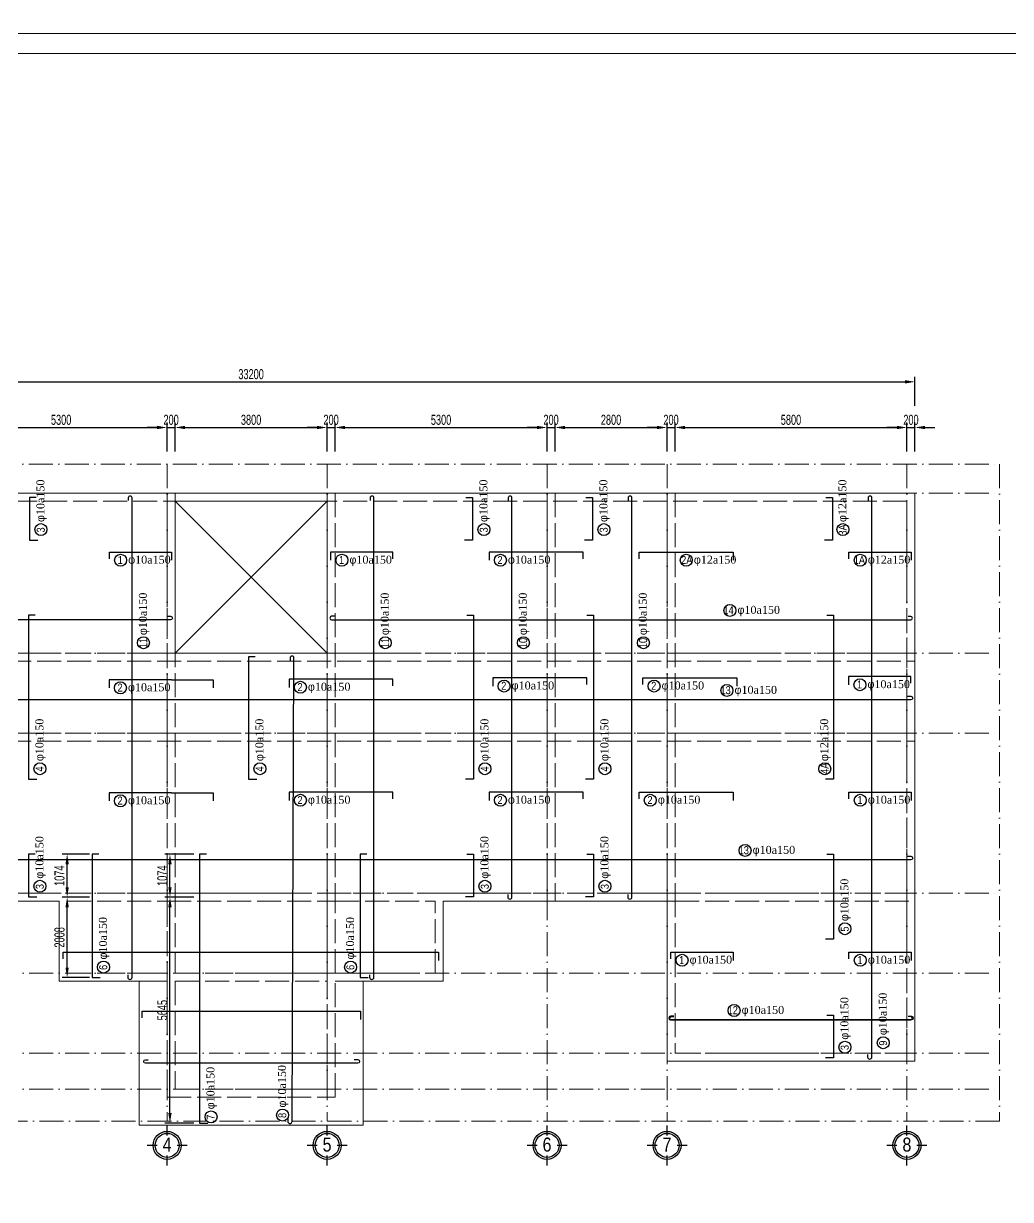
# Model space of a CAD drawing. Extents: x -1107188 to -523840, y 39692 to 514392.
# Drawn here: x -1081048 to -1056369, y 69947 to 99342 of the extents above; entities that cross this region are included whole.
import ezdxf
from ezdxf.enums import TextEntityAlignment as Align

# ---------------------------------------------------------------- set-up
doc = ezdxf.new("R2010")
doc.units = 0
for name, pattern in [('ACAD_ISO02W100', [15, 12, -3]), ('ACAD_ISO10W100', [18, 12, -3, 0, -3]), ('DASHED2', [0.375, 0.25, -0.125])]:
    doc.linetypes.add(name, pattern=pattern)
doc.layers.get('0').update_dxf_attribs({"color": 255, "linetype": 'CONTINUOUS'})
doc.layers.get('DEFPOINTS').update_dxf_attribs({"linetype": 'CONTINUOUS'})
for name, color, linetype, lineweight in [('00-DAM', 3, 'CONTINUOUS', 9), ('00-KH O SAN', 6, 'CONTINUOUS', 9), ('00-KICH THUOC', 6, 'CONTINUOUS', 9), ('TRUC', 24, 'CONTINUOUS', 0)]:
    doc.layers.add(name, color=color, linetype=linetype, lineweight=lineweight)
for name, color, linetype in [('KTHUOT', 6, 'CONTINUOUS'), ('TAGS', 60, 'CONTINUOUS'), ('TEXT', 7, 'CONTINUOUS'), ('THEP', 6, 'CONTINUOUS')]:
    doc.layers.add(name, color=color, linetype=linetype)
doc.styles.add('DIM-NEW', font='')
doc.styles.add('KICHTHUOC', font='', dxfattribs={"width": 0.8})
doc.styles.add('SO BV', font='', dxfattribs={"height": 200})
doc.styles.add('TEN BV', font='', dxfattribs={"height": 350})
doc.styles.add('VNI-HELVE-CONDENSEN', font='')
doc.styles.add('VNI-TIMES', font='')
doc.styles.get('DIM-NEW').set_extended_font_data('VNI-Helve-Condense')
doc.styles.get('KICHTHUOC').set_extended_font_data('VNI-Helve-Condense')
doc.styles.get('SO BV').set_extended_font_data('VNI-Helve-Condense')
doc.styles.get('TEN BV').set_extended_font_data('VNI-Helve-Condense', bold=True)
doc.styles.get('VNI-HELVE-CONDENSEN').set_extended_font_data('VNI-Helve-Condense')
doc.styles.get('VNI-TIMES').set_extended_font_data('VNI-Times')
doc.dimstyles.new('DIM 25', dxfattribs={"dimtxt": 2.5, "dimasz": 2.5, "dimexe": 1.25, "dimexo": 0.625, "dimtad": 1, "dimdec": 0, "dimtxsty": 'KICHTHUOC', "dimcen": 2.5, "dimclrd": 1, "dimclre": 1, "dimclrt": 2, "dimadec": 0, "dimazin": 0, "dimtfac": 1, "dimtdec": 0, "dimtix": 1, "dimtmove": 0, "dimatfit": 3, "dimfxl": 6, "dimfxlon": 1, "dimarcsym": 0})

# ---------------------------------------------------------------- blocks, each defined once
blk = doc.blocks.new('KHUNGTEN')
at = {"color": 3, "linetype": 'Continuous'}
for points in [[(-593653, 217892), (-593653, 277292), (-509653, 277292), (-509653, 217892), (-593653, 217892)], [(-593153, 218392), (-593153, 276792), (-510153, 276792), (-510153, 218392)]]:
    blk.add_lwpolyline(points, close=True, dxfattribs=at)
at = {"style": 'TEN BV'}
for tag, p in [('TEB_BV', (-518299, 222628)), ('LOAI_BV', (-511918, 220684)), ('TL', (-512164, 219751))]:
    blk.add_attdef(tag, p, '', height=350, dxfattribs=at)
at = {"style": 'SO BV'}
for tag, p in [('SOBV', (-510673, 221020)), ('TONGSOBV', (-510673, 220591))]:
    blk.add_attdef(tag, text='', height=200, dxfattribs=at).set_placement(p, align=Align.CENTER)
blk = doc.blocks.new('A$C206177D3')
at = {"layer": 'TAGS', "ltscale": 1000}
for p, q in [((-37, 240), (-37, 490)), ((-287, -10), (-537, -10)), ((-37, -510), (-37, -260)), ((463, -10), (213, -10))]:
    blk.add_line(p, q, dxfattribs=at)
blk.add_circle((-37, -10), 350, dxfattribs=at)
at = {"layer": 'TAGS', "color": 254, "ltscale": 1000}
blk.add_circle((-37, -10), 300, dxfattribs=at)
at = {"layer": 'TAGS', "ltscale": 1000, "style": 'VNI-HELVE-CONDENSEN'}
blk.add_attdef('A', text='', height=350, dxfattribs=at).set_placement((-38, -166), align=Align.CENTER)
blk = doc.blocks.new('*D1582')
at = {"layer": '00-KH O SAN', "color": 1, "lineweight": -2, "transparency": 16777216}
for p, q in [((-1082757, 88644), (-1082757, 89369)), ((-1077457, 88644), (-1077457, 89369)), ((-1082507, 89244), (-1077707, 89244))]:
    blk.add_line(p, q, dxfattribs=at)
at = {"layer": '00-KH O SAN', "color": 1, "transparency": 16777216}
for points in [[(-1082507, 89286), (-1082507, 89203), (-1082757, 89244)], [(-1077707, 89286), (-1077707, 89203), (-1077457, 89244)]]:
    blk.add_solid(points, dxfattribs=at)
at = {"layer": 'DEFPOINTS', "color": 0, "transparency": 16777216}
for p in [(-1077457, 89244), (-1082757, 87603), (-1077457, 87603)]:
    blk.add_point(p, dxfattribs=at)
at = {"layer": '00-KH O SAN', "color": 2, "transparency": 16777216, "insert": (-1080107, 89435), "char_height": 250, "attachment_point": 5, "style": 'KICHTHUOC'}
blk.add_mtext('5300', dxfattribs=at)
blk = doc.blocks.new('*D1583')
at = {"layer": '00-KH O SAN', "color": 1, "lineweight": -2, "transparency": 16777216}
for p, q in [((-1077457, 88644), (-1077457, 89369)), ((-1077257, 88644), (-1077257, 89369)), ((-1077707, 89244), (-1077957, 89244)), ((-1077457, 89244), (-1077257, 89244)), ((-1077007, 89244), (-1076757, 89244))]:
    blk.add_line(p, q, dxfattribs=at)
at = {"layer": '00-KH O SAN', "color": 1, "transparency": 16777216}
for points in [[(-1077707, 89286), (-1077707, 89203), (-1077457, 89244)], [(-1077007, 89286), (-1077007, 89203), (-1077257, 89244)]]:
    blk.add_solid(points, dxfattribs=at)
at = {"layer": 'DEFPOINTS', "color": 0, "transparency": 16777216}
for p in [(-1077257, 89244), (-1077457, 87603), (-1077257, 87603)]:
    blk.add_point(p, dxfattribs=at)
at = {"layer": '00-KH O SAN', "color": 2, "transparency": 16777216, "insert": (-1077357, 89435), "char_height": 250, "attachment_point": 5, "style": 'KICHTHUOC'}
blk.add_mtext('200', dxfattribs=at)
blk = doc.blocks.new('*D1572')
at = {"layer": '00-KH O SAN', "color": 1, "lineweight": -2, "transparency": 16777216}
for p, q in [((-1077257, 88644), (-1077257, 89369)), ((-1073457, 88644), (-1073457, 89369)), ((-1077007, 89244), (-1073707, 89244))]:
    blk.add_line(p, q, dxfattribs=at)
at = {"layer": '00-KH O SAN', "color": 1, "transparency": 16777216}
for points in [[(-1077007, 89286), (-1077007, 89203), (-1077257, 89244)], [(-1073707, 89286), (-1073707, 89203), (-1073457, 89244)]]:
    blk.add_solid(points, dxfattribs=at)
at = {"layer": 'DEFPOINTS', "color": 0, "transparency": 16777216}
for p in [(-1073457, 89244), (-1077257, 87603), (-1073457, 87603)]:
    blk.add_point(p, dxfattribs=at)
at = {"layer": '00-KH O SAN', "color": 2, "transparency": 16777216, "insert": (-1075357, 89435), "char_height": 250, "attachment_point": 5, "style": 'KICHTHUOC'}
blk.add_mtext('3800', dxfattribs=at)
blk = doc.blocks.new('*D1573')
at = {"layer": '00-KH O SAN', "color": 1, "lineweight": -2, "transparency": 16777216}
for p, q in [((-1073457, 88644), (-1073457, 89369)), ((-1073257, 88644), (-1073257, 89369)), ((-1073707, 89244), (-1073957, 89244)), ((-1073457, 89244), (-1073257, 89244)), ((-1073007, 89244), (-1072757, 89244))]:
    blk.add_line(p, q, dxfattribs=at)
at = {"layer": '00-KH O SAN', "color": 1, "transparency": 16777216}
for points in [[(-1073707, 89286), (-1073707, 89203), (-1073457, 89244)], [(-1073007, 89286), (-1073007, 89203), (-1073257, 89244)]]:
    blk.add_solid(points, dxfattribs=at)
at = {"layer": 'DEFPOINTS', "color": 0, "transparency": 16777216}
for p in [(-1073257, 89244), (-1073457, 87603), (-1073257, 87603)]:
    blk.add_point(p, dxfattribs=at)
at = {"layer": '00-KH O SAN', "color": 2, "transparency": 16777216, "insert": (-1073357, 89435), "char_height": 250, "attachment_point": 5, "style": 'KICHTHUOC'}
blk.add_mtext('200', dxfattribs=at)
blk = doc.blocks.new('*D1574')
at = {"layer": '00-KH O SAN', "color": 1, "lineweight": -2, "transparency": 16777216}
for p, q in [((-1073257, 88644), (-1073257, 89369)), ((-1067957, 88644), (-1067957, 89369)), ((-1073007, 89244), (-1068207, 89244))]:
    blk.add_line(p, q, dxfattribs=at)
at = {"layer": '00-KH O SAN', "color": 1, "transparency": 16777216}
for points in [[(-1073007, 89286), (-1073007, 89203), (-1073257, 89244)], [(-1068207, 89286), (-1068207, 89203), (-1067957, 89244)]]:
    blk.add_solid(points, dxfattribs=at)
at = {"layer": 'DEFPOINTS', "color": 0, "transparency": 16777216}
for p in [(-1067957, 89244), (-1073257, 87603), (-1067957, 87603)]:
    blk.add_point(p, dxfattribs=at)
at = {"layer": '00-KH O SAN', "color": 2, "transparency": 16777216, "insert": (-1070607, 89435), "char_height": 250, "attachment_point": 5, "style": 'KICHTHUOC'}
blk.add_mtext('5300', dxfattribs=at)
blk = doc.blocks.new('*D1575')
at = {"layer": '00-KH O SAN', "color": 1, "lineweight": -2, "transparency": 16777216}
for p, q in [((-1067957, 88644), (-1067957, 89369)), ((-1067757, 88644), (-1067757, 89369)), ((-1068207, 89244), (-1068457, 89244)), ((-1067957, 89244), (-1067757, 89244)), ((-1067507, 89244), (-1067257, 89244))]:
    blk.add_line(p, q, dxfattribs=at)
at = {"layer": '00-KH O SAN', "color": 1, "transparency": 16777216}
for points in [[(-1068207, 89286), (-1068207, 89203), (-1067957, 89244)], [(-1067507, 89286), (-1067507, 89203), (-1067757, 89244)]]:
    blk.add_solid(points, dxfattribs=at)
at = {"layer": 'DEFPOINTS', "color": 0, "transparency": 16777216}
for p in [(-1067757, 89244), (-1067957, 87603), (-1067757, 87603)]:
    blk.add_point(p, dxfattribs=at)
at = {"layer": '00-KH O SAN', "color": 2, "transparency": 16777216, "insert": (-1067857, 89435), "char_height": 250, "attachment_point": 5, "style": 'KICHTHUOC'}
blk.add_mtext('200', dxfattribs=at)
blk = doc.blocks.new('*D1576')
at = {"layer": '00-KH O SAN', "color": 1, "lineweight": -2, "transparency": 16777216}
for p, q in [((-1067757, 88644), (-1067757, 89369)), ((-1064957, 88644), (-1064957, 89369)), ((-1067507, 89244), (-1065207, 89244))]:
    blk.add_line(p, q, dxfattribs=at)
at = {"layer": '00-KH O SAN', "color": 1, "transparency": 16777216}
for points in [[(-1067507, 89286), (-1067507, 89203), (-1067757, 89244)], [(-1065207, 89286), (-1065207, 89203), (-1064957, 89244)]]:
    blk.add_solid(points, dxfattribs=at)
at = {"layer": 'DEFPOINTS', "color": 0, "transparency": 16777216}
for p in [(-1064957, 89244), (-1067757, 87603), (-1064957, 87603)]:
    blk.add_point(p, dxfattribs=at)
at = {"layer": '00-KH O SAN', "color": 2, "transparency": 16777216, "insert": (-1066357, 89435), "char_height": 250, "attachment_point": 5, "style": 'KICHTHUOC'}
blk.add_mtext('2800', dxfattribs=at)
blk = doc.blocks.new('*D1577')
at = {"layer": '00-KH O SAN', "color": 1, "lineweight": -2, "transparency": 16777216}
for p, q in [((-1064957, 88644), (-1064957, 89369)), ((-1064757, 88644), (-1064757, 89369)), ((-1065207, 89244), (-1065457, 89244)), ((-1064957, 89244), (-1064757, 89244)), ((-1064507, 89244), (-1064257, 89244))]:
    blk.add_line(p, q, dxfattribs=at)
at = {"layer": '00-KH O SAN', "color": 1, "transparency": 16777216}
for points in [[(-1065207, 89286), (-1065207, 89203), (-1064957, 89244)], [(-1064507, 89286), (-1064507, 89203), (-1064757, 89244)]]:
    blk.add_solid(points, dxfattribs=at)
at = {"layer": 'DEFPOINTS', "color": 0, "transparency": 16777216}
for p in [(-1064757, 89244), (-1064957, 87603), (-1064757, 87603)]:
    blk.add_point(p, dxfattribs=at)
at = {"layer": '00-KH O SAN', "color": 2, "transparency": 16777216, "insert": (-1064857, 89435), "char_height": 250, "attachment_point": 5, "style": 'KICHTHUOC'}
blk.add_mtext('200', dxfattribs=at)
blk = doc.blocks.new('*D1584')
at = {"layer": '00-KH O SAN', "color": 1, "lineweight": -2, "transparency": 16777216}
for p, q in [((-1064757, 88644), (-1064757, 89369)), ((-1058957, 88644), (-1058957, 89369)), ((-1064507, 89244), (-1059207, 89244))]:
    blk.add_line(p, q, dxfattribs=at)
at = {"layer": '00-KH O SAN', "color": 1, "transparency": 16777216}
for points in [[(-1064507, 89286), (-1064507, 89203), (-1064757, 89244)], [(-1059207, 89286), (-1059207, 89203), (-1058957, 89244)]]:
    blk.add_solid(points, dxfattribs=at)
at = {"layer": 'DEFPOINTS', "color": 0, "transparency": 16777216}
for p in [(-1058957, 89244), (-1064757, 87603), (-1058957, 87603)]:
    blk.add_point(p, dxfattribs=at)
at = {"layer": '00-KH O SAN', "color": 2, "transparency": 16777216, "insert": (-1061857, 89435), "char_height": 250, "attachment_point": 5, "style": 'KICHTHUOC'}
blk.add_mtext('5800', dxfattribs=at)
blk = doc.blocks.new('*D1585')
at = {"layer": '00-KH O SAN', "color": 1, "lineweight": -2, "transparency": 16777216}
for p, q in [((-1058957, 88644), (-1058957, 89369)), ((-1058757, 88644), (-1058757, 89369)), ((-1059207, 89244), (-1059457, 89244)), ((-1058957, 89244), (-1058757, 89244)), ((-1058507, 89244), (-1058257, 89244))]:
    blk.add_line(p, q, dxfattribs=at)
at = {"layer": '00-KH O SAN', "color": 1, "transparency": 16777216}
for points in [[(-1059207, 89286), (-1059207, 89203), (-1058957, 89244)], [(-1058507, 89286), (-1058507, 89203), (-1058757, 89244)]]:
    blk.add_solid(points, dxfattribs=at)
at = {"layer": 'DEFPOINTS', "color": 0, "transparency": 16777216}
for p in [(-1058757, 89244), (-1058957, 87603), (-1058757, 87603)]:
    blk.add_point(p, dxfattribs=at)
at = {"layer": '00-KH O SAN', "color": 2, "transparency": 16777216, "insert": (-1058857, 89435), "char_height": 250, "attachment_point": 5, "style": 'KICHTHUOC'}
blk.add_mtext('200', dxfattribs=at)
blk = doc.blocks.new('*D1570')
at = {"layer": '00-KH O SAN', "color": 1, "lineweight": -2, "transparency": 16777216}
for p, q in [((-1091957, 89786), (-1091957, 90511)), ((-1091707, 90386), (-1059007, 90386)), ((-1058757, 89786), (-1058757, 90511))]:
    blk.add_line(p, q, dxfattribs=at)
at = {"layer": '00-KH O SAN', "color": 1, "transparency": 16777216}
for points in [[(-1091707, 90428), (-1091707, 90344), (-1091957, 90386)], [(-1059007, 90428), (-1059007, 90344), (-1058757, 90386)]]:
    blk.add_solid(points, dxfattribs=at)
at = {"layer": 'DEFPOINTS', "color": 0, "transparency": 16777216}
for p in [(-1058757, 90386), (-1091957, 87603), (-1058757, 87603)]:
    blk.add_point(p, dxfattribs=at)
at = {"layer": '00-KH O SAN', "color": 2, "transparency": 16777216, "insert": (-1075357, 90576), "char_height": 250, "attachment_point": 5, "style": 'KICHTHUOC'}
blk.add_mtext('33200', dxfattribs=at)
blk = doc.blocks.new('*D1598')
at = {"layer": '00-DAM', "color": 1, "lineweight": -2, "transparency": 16777216}
for p, q in [((-1079395, 77503), (-1080082, 77503)), ((-1079957, 75744), (-1079957, 77253)), ((-1079395, 75494), (-1080082, 75494))]:
    blk.add_line(p, q, dxfattribs=at)
at = {"layer": '00-DAM', "color": 1, "transparency": 16777216}
for points in [[(-1079998, 77253), (-1079915, 77253), (-1079957, 77503)], [(-1079998, 75744), (-1079915, 75744), (-1079957, 75494)]]:
    blk.add_solid(points, dxfattribs=at)
at = {"layer": 'DEFPOINTS', "color": 0, "transparency": 16777216}
for p in [(-1079957, 77503), (-1079333, 77503), (-1079333, 75494)]:
    blk.add_point(p, dxfattribs=at)
at = {"layer": '00-DAM', "color": 2, "transparency": 16777216, "insert": (-1080147, 76499), "char_height": 250, "attachment_point": 5, "rotation": 90, "style": 'KICHTHUOC'}
blk.add_mtext('2008', dxfattribs=at)
blk = doc.blocks.new('*D1599')
at = {"layer": '00-DAM', "color": 1, "lineweight": -2, "transparency": 16777216}
for p, q in [((-1079394, 78577), (-1080082, 78577)), ((-1079957, 77753), (-1079957, 78327)), ((-1079395, 77503), (-1080082, 77503))]:
    blk.add_line(p, q, dxfattribs=at)
at = {"layer": '00-DAM', "color": 1, "transparency": 16777216}
for points in [[(-1079998, 78327), (-1079915, 78327), (-1079957, 78577)], [(-1079998, 77753), (-1079915, 77753), (-1079957, 77503)]]:
    blk.add_solid(points, dxfattribs=at)
at = {"layer": 'DEFPOINTS', "color": 0, "transparency": 16777216}
for p in [(-1079957, 78577), (-1079331, 78577), (-1079333, 77503)]:
    blk.add_point(p, dxfattribs=at)
at = {"layer": '00-DAM', "color": 2, "transparency": 16777216, "insert": (-1080147, 78040), "char_height": 250, "attachment_point": 5, "rotation": 90, "style": 'KICHTHUOC'}
blk.add_mtext('1074', dxfattribs=at)
blk = doc.blocks.new('*D1600')
at = {"layer": '00-DAM', "color": 1, "lineweight": -2, "transparency": 16777216}
for p, q in [((-1076786, 77503), (-1077511, 77503)), ((-1077386, 72107), (-1077386, 77253)), ((-1076786, 71857), (-1077511, 71857))]:
    blk.add_line(p, q, dxfattribs=at)
at = {"layer": '00-DAM', "color": 1, "transparency": 16777216}
for points in [[(-1077427, 77253), (-1077344, 77253), (-1077386, 77503)], [(-1077427, 72107), (-1077344, 72107), (-1077386, 71857)]]:
    blk.add_solid(points, dxfattribs=at)
at = {"layer": 'DEFPOINTS', "color": 0, "transparency": 16777216}
for p in [(-1077386, 77503), (-1076644, 77503), (-1076644, 71857)]:
    blk.add_point(p, dxfattribs=at)
at = {"layer": '00-DAM', "color": 2, "transparency": 16777216, "insert": (-1077576, 74680), "char_height": 250, "attachment_point": 5, "rotation": 90, "style": 'KICHTHUOC'}
blk.add_mtext('5645', dxfattribs=at)
blk = doc.blocks.new('*D1601')
at = {"layer": '00-DAM', "color": 1, "lineweight": -2, "transparency": 16777216}
for p, q in [((-1076786, 78577), (-1077511, 78577)), ((-1077386, 77753), (-1077386, 78327)), ((-1076786, 77503), (-1077511, 77503))]:
    blk.add_line(p, q, dxfattribs=at)
at = {"layer": '00-DAM', "color": 1, "transparency": 16777216}
for points in [[(-1077427, 78327), (-1077344, 78327), (-1077386, 78577)], [(-1077427, 77753), (-1077344, 77753), (-1077386, 77503)]]:
    blk.add_solid(points, dxfattribs=at)
at = {"layer": 'DEFPOINTS', "color": 0, "transparency": 16777216}
for p in [(-1077386, 78577), (-1076644, 78577), (-1076644, 77503)]:
    blk.add_point(p, dxfattribs=at)
at = {"layer": '00-DAM', "color": 2, "transparency": 16777216, "insert": (-1077576, 78040), "char_height": 250, "attachment_point": 5, "rotation": 90, "style": 'KICHTHUOC'}
blk.add_mtext('1074', dxfattribs=at)

msp = doc.modelspace()

# ---------------------------------------------------------------- linework, layer by layer
at = {"layer": '00-DAM'}
for p, q in [((-1058756.784, 87602.637), (-1091956.784, 87602.637)), ((-1058756.784, 73402.637), (-1058756.784, 87602.637)), ((-1085756.784, 77402.637), (-1080156.784, 77402.637)), ((-1080156.784, 77402.637), (-1080156.784, 75402.637)), ((-1070556.784, 77402.637), (-1064956.784, 77402.637)), ((-1070556.784, 75402.637), (-1070556.784, 77402.637)), ((-1064956.784, 77402.637), (-1064956.784, 73402.637)), ((-1080156.784, 75402.637), (-1077456.784, 75402.637)), ((-1078156.784, 75402.637), (-1078156.784, 71802.637)), ((-1073256.784, 75402.637), (-1070556.784, 75402.637)), ((-1072556.784, 71802.637), (-1072556.784, 75402.637)), ((-1064956.784, 73402.637), (-1058756.784, 73402.637)), ((-1078156.784, 71802.637), (-1072556.784, 71802.637))]:
    msp.add_line(p, q, dxfattribs=at)
at = {"layer": '00-DAM', "linetype": 'Continuous'}
for p, q in [((-1077256.784, 87602.637), (-1077456.784, 87602.637)), ((-1073256.784, 87602.637), (-1073456.784, 87602.637)), ((-1067756.784, 87602.637), (-1067956.784, 87602.637)), ((-1064756.784, 87602.637), (-1064956.784, 87602.637))]:
    msp.add_line(p, q, dxfattribs=at)
at = {"layer": '00-DAM', "linetype": 'ACAD_ISO02W100', "ltscale": 50}
for p, q in [((-1077456.784, 87602.637), (-1077456.784, 77402.637)), ((-1077256.784, 87602.637), (-1077256.784, 77402.637)), ((-1073456.784, 87602.637), (-1073456.784, 77402.637)), ((-1073256.784, 87602.637), (-1073256.784, 77402.637)), ((-1067956.784, 87602.637), (-1067956.784, 77402.637)), ((-1067756.784, 87602.637), (-1067756.784, 77402.637)), ((-1064956.784, 87602.637), (-1064956.784, 77402.637)), ((-1064756.784, 87602.637), (-1064756.784, 77402.637)), ((-1058956.784, 87402.637), (-1091756.784, 87402.637)), ((-1058956.784, 73602.637), (-1058956.784, 87402.637)), ((-1091956.784, 83602.637), (-1058756.784, 83602.637)), ((-1091956.784, 83402.637), (-1058756.784, 83402.637)), ((-1091956.784, 81602.637), (-1058756.784, 81602.637)), ((-1091956.784, 81402.637), (-1058756.784, 81402.637)), ((-1085956.784, 77602.637), (-1077256.784, 77602.637)), ((-1079956.784, 77402.637), (-1077456.784, 77402.637)), ((-1079956.784, 77402.637), (-1079956.784, 75602.637)), ((-1077456.784, 77602.637), (-1077456.784, 77402.637)), ((-1077456.784, 77602.637), (-1073256.784, 77602.637)), ((-1077456.784, 77402.637), (-1077456.784, 75602.637)), ((-1077256.784, 77402.637), (-1077456.784, 77402.637)), ((-1077456.784, 77402.637), (-1073256.784, 77402.637)), ((-1077256.784, 77602.637), (-1077256.784, 75602.637)), ((-1073456.784, 75602.637), (-1073456.784, 77602.637)), ((-1073456.784, 77602.637), (-1064756.784, 77602.637)), ((-1073256.784, 75602.637), (-1073256.784, 77402.637)), ((-1073256.784, 77402.637), (-1070756.784, 77402.637)), ((-1070756.784, 75602.637), (-1070756.784, 77402.637)), ((-1064756.784, 77602.637), (-1064756.784, 73602.637)), ((-1064756.784, 77602.637), (-1058756.784, 77602.637)), ((-1064756.784, 77402.637), (-1058756.784, 77402.637)), ((-1079956.784, 75602.637), (-1077456.784, 75602.637)), ((-1077256.784, 75602.637), (-1073456.784, 75602.637)), ((-1073256.784, 75602.637), (-1070756.784, 75602.637)), ((-1077456.784, 75402.637), (-1077456.784, 72502.637)), ((-1077256.784, 75402.637), (-1077256.784, 72702.637)), ((-1077256.784, 75402.637), (-1073456.784, 75402.637)), ((-1073456.784, 72702.637), (-1073456.784, 75402.637)), ((-1073256.784, 72502.637), (-1073256.784, 75402.637)), ((-1064756.784, 73602.637), (-1058956.784, 73602.637)), ((-1077256.784, 72702.637), (-1073456.784, 72702.637)), ((-1077456.784, 72502.637), (-1073256.784, 72502.637))]:
    msp.add_line(p, q, dxfattribs=at)
at = {"layer": '00-DAM', "linetype": 'ACAD_ISO10W100', "ltscale": 50}
for p, q in [((-1058756.784, 83602.637), (-1058756.784, 83402.637)), ((-1058756.784, 81602.637), (-1058756.784, 81402.637)), ((-1073256.784, 77402.637), (-1073456.784, 77402.637)), ((-1073256.784, 77602.637), (-1073256.784, 77402.637)), ((-1067756.784, 77402.637), (-1067956.784, 77402.637)), ((-1064756.784, 77402.637), (-1064956.784, 77402.637)), ((-1064756.784, 77602.637), (-1064756.784, 77402.637)), ((-1058756.784, 77602.637), (-1058756.784, 77402.637))]:
    msp.add_line(p, q, dxfattribs=at)
at = {"layer": '00-DAM'}
msp.add_lwpolyline([(-1077256.784, 87402.637), (-1073456.784, 87402.637), (-1073456.784, 83602.637), (-1077256.784, 83602.637)], close=True, dxfattribs=at)
at = {"layer": 'KTHUOT', "color": 6, "linetype": 'Continuous'}
for centre in [(-1080610.631, 86691.863), (-1069533.894, 86691.863), (-1066533.894, 86691.863), (-1060559.133, 86691.863), (-1078618.953, 85926.181), (-1073086.973, 85926.181), (-1069124.747, 85926.181), (-1064474.747, 85926.181), (-1060124.747, 85926.181), (-1063384.021, 84671.479), (-1078048.862, 83864.736), (-1072000.753, 83864.736), (-1068548.862, 83864.736), (-1065548.862, 83864.736), (-1074124.747, 82750.351), (-1069031.179, 82780.931), (-1065281.179, 82780.931), (-1060133.661, 82814.046), (-1078624.747, 82736.734), (-1063457.966, 82671.479), (-1080635.871, 80714.736), (-1075135.871, 80714.736), (-1069508.654, 80714.736), (-1066508.654, 80714.736), (-1061012.426, 80714.736), (-1078624.747, 79912.565), (-1074124.747, 79926.181), (-1069124.747, 79926.181), (-1065374.747, 79926.181), (-1060124.747, 79926.181), (-1063004.775, 78671.479), (-1080635.871, 77776.834), (-1069508.654, 77776.834), (-1066508.654, 77776.834), (-1060508.654, 76714.736), (-1079048.229, 75756.513), (-1072868.295, 75756.513), (-1064581.179, 75926.181), (-1060124.747, 75926.181), (-1063279.966, 74671.479), (-1060508.654, 73752.637), (-1059548.862, 73864.736), (-1076359.226, 72011.127), (-1074570.766, 72056.513)]:
    msp.add_circle(centre, 150, dxfattribs=at)
at = {"layer": 'THEP'}
for points in [[(-1080727.291, 87491.863), (-1080895.153, 87491.863), (-1080895.153, 86429.764), (-1080690.255, 86429.764)], [(-1069986.278, 87491.863), (-1069818.415, 87491.863), (-1069818.415, 86429.764), (-1070023.313, 86429.764)], [(-1066986.278, 87491.863), (-1066818.415, 87491.863), (-1066818.415, 86429.764), (-1067023.313, 86429.764)], [(-1060986.278, 87491.863), (-1060818.415, 87491.863), (-1060818.415, 86429.764), (-1061023.313, 86429.764)], [(-1078900.99, 85961.281), (-1078900.99, 86129.143), (-1077344.558, 86129.143), (-1077344.558, 85924.245)], [(-1071812.578, 85961.281), (-1071812.578, 86129.143), (-1073369.01, 86129.143), (-1073369.01, 85924.245)], [(-1067850.352, 86129.143), (-1067850.352, 86129.143), (-1069406.784, 86129.143), (-1069406.784, 85924.245)], [(-1067056.784, 85961.281), (-1067056.784, 86129.143), (-1067850.352, 86129.143), (-1067850.352, 86129.143)], [(-1065656.784, 85961.281), (-1065656.784, 86129.143), (-1064863.216, 86129.143), (-1064863.216, 86129.143)], [(-1064863.216, 86129.143), (-1064863.216, 86129.143), (-1063306.784, 86129.143), (-1063306.784, 85924.245)], [(-1060406.784, 85961.281), (-1060406.784, 86129.143), (-1058850.352, 86129.143), (-1058850.352, 85924.245)], [(-1080752.53, 84552.637), (-1080920.393, 84552.637), (-1080920.393, 81514.736), (-1080920.393, 81514.736)], [(-1069961.038, 84552.637), (-1069793.176, 84552.637), (-1069793.176, 81514.736), (-1069793.176, 81514.736)], [(-1066961.038, 84552.637), (-1066793.176, 84552.637), (-1066793.176, 81514.736), (-1066793.176, 81514.736)], [(-1060961.038, 84552.637), (-1060793.176, 84552.637), (-1060793.176, 81514.736), (-1060793.176, 81514.736)], [(-1075252.53, 83510.194), (-1075420.393, 83510.194), (-1075420.393, 81514.736), (-1075420.393, 81514.736)], [(-1077350.352, 82939.696), (-1077350.352, 82939.696), (-1078906.784, 82939.696), (-1078906.784, 82734.798)], [(-1077350.352, 82939.696), (-1077350.352, 82939.696), (-1076306.784, 82939.696), (-1076306.784, 82734.798)], [(-1071812.578, 82785.45), (-1071812.578, 82953.312), (-1074406.784, 82953.312), (-1074406.784, 82748.414)], [(-1067756.784, 82983.893), (-1067756.784, 82983.893), (-1069313.216, 82983.893), (-1069313.216, 82778.995)], [(-1066963.216, 82816.031), (-1066963.216, 82983.893), (-1067756.784, 82983.893), (-1067756.784, 82983.893)], [(-1065563.216, 82816.031), (-1065563.216, 82983.893), (-1064769.648, 82983.893), (-1064769.648, 82983.893)], [(-1064769.648, 82983.893), (-1064769.648, 82983.893), (-1063213.216, 82983.893), (-1063213.216, 82778.995)], [(-1058859.266, 82849.146), (-1058859.266, 83017.008), (-1060415.698, 83017.008), (-1060415.698, 82812.11)], [(-1080920.393, 81514.736), (-1080920.393, 81514.736), (-1080920.393, 80452.637), (-1080715.495, 80452.637)], [(-1075420.393, 81514.736), (-1075420.393, 81514.736), (-1075420.393, 80452.637), (-1075215.495, 80452.637)], [(-1069793.176, 81514.736), (-1069793.176, 81514.736), (-1069793.176, 80452.637), (-1069998.074, 80452.637)], [(-1066793.176, 81514.736), (-1066793.176, 81514.736), (-1066793.176, 80452.637), (-1066998.074, 80452.637)], [(-1060793.176, 81514.736), (-1060793.176, 81514.736), (-1060793.176, 80452.637), (-1060998.074, 80452.637)], [(-1077350.352, 80115.527), (-1077350.352, 80115.527), (-1078906.784, 80115.527), (-1078906.784, 79910.629)], [(-1077350.352, 80115.527), (-1077350.352, 80115.527), (-1076306.784, 80115.527), (-1076306.784, 79910.629)], [(-1071812.578, 79961.281), (-1071812.578, 80129.143), (-1074406.784, 80129.143), (-1074406.784, 79924.245)], [(-1067850.352, 80129.143), (-1067850.352, 80129.143), (-1069406.784, 80129.143), (-1069406.784, 79924.245)], [(-1067056.784, 79961.281), (-1067056.784, 80129.143), (-1067850.352, 80129.143), (-1067850.352, 80129.143)], [(-1065656.784, 79961.281), (-1065656.784, 80129.143), (-1064863.216, 80129.143), (-1064863.216, 80129.143)], [(-1064863.216, 80129.143), (-1064863.216, 80129.143), (-1063306.784, 80129.143), (-1063306.784, 79924.245)], [(-1060406.784, 79961.281), (-1060406.784, 80129.143), (-1058850.352, 80129.143), (-1058850.352, 79924.245)], [(-1080920.393, 78576.834), (-1080920.393, 78576.834), (-1080920.393, 77514.736), (-1080715.495, 77514.736)], [(-1080752.53, 78576.834), (-1080920.393, 78576.834), (-1080920.393, 77514.736), (-1080920.393, 77514.736)], [(-1079163.175, 78576.834), (-1079331.037, 78576.834), (-1079332.751, 75494.414), (-1079127.853, 75494.414)], [(-1076475.826, 78576.834), (-1076643.688, 78576.834), (-1076643.688, 71857.25), (-1076438.79, 71857.25)], [(-1072463.175, 78576.834), (-1072631.037, 78576.834), (-1072632.751, 75494.414), (-1072427.853, 75494.414)], [(-1069793.176, 78576.834), (-1069793.176, 78576.834), (-1069793.176, 77514.736), (-1069998.074, 77514.736)], [(-1069961.038, 78576.834), (-1069793.176, 78576.834), (-1069793.176, 77514.736), (-1069793.176, 77514.736)], [(-1066793.176, 78576.834), (-1066793.176, 78576.834), (-1066793.176, 77514.736), (-1066998.074, 77514.736)], [(-1066961.038, 78576.834), (-1066793.176, 78576.834), (-1066793.176, 77514.736), (-1066793.176, 77514.736)], [(-1060961.038, 78576.834), (-1060793.176, 78576.834), (-1060793.176, 77514.736), (-1060793.176, 77514.736)], [(-1060793.176, 77514.736), (-1060793.176, 77514.736), (-1060793.176, 76452.637), (-1060998.074, 76452.637)], [(-1080059.172, 75961.281), (-1080059.172, 76129.143), (-1070668.482, 76129.143), (-1070668.482, 75924.245)], [(-1064863.216, 75961.281), (-1064863.216, 76129.143), (-1063306.784, 76129.143), (-1063306.784, 75924.245)], [(-1060406.784, 75961.281), (-1060406.784, 76129.143), (-1058850.352, 76129.143), (-1058850.352, 75924.245)], [(-1078077.623, 74486.771), (-1078077.623, 74654.633), (-1072618.259, 74654.633), (-1072618.259, 74449.735)], [(-1060961.038, 74552.637), (-1060793.176, 74552.637), (-1060793.176, 73490.538), (-1060998.074, 73490.538)]]:
    msp.add_lwpolyline(points, dxfattribs=at)
at = {"layer": 'THEP', "color": 1, "linetype": 'Continuous'}
for points in [[(-1078440.806, 75564.316), (-1078440.806, 75501.4, 1), (-1078333.384, 75501.4), (-1078333.384, 87482.867, 1), (-1078428.258, 87482.867), (-1078428.258, 87418.123)], [(-1072392.697, 75564.316), (-1072392.697, 75501.4, 1), (-1072285.275, 75501.4), (-1072285.275, 87482.867, 1), (-1072380.149, 87482.867), (-1072380.149, 87418.123)], [(-1068940.806, 77571.1), (-1068940.806, 77508.184, 1), (-1068833.384, 77508.184), (-1068833.384, 87482.867, 1), (-1068928.258, 87482.867), (-1068928.258, 87418.123)], [(-1065940.806, 77571.1), (-1065940.806, 77508.184, 1), (-1065833.384, 77508.184), (-1065833.384, 87482.867, 1), (-1065928.258, 87482.867), (-1065928.258, 87418.123)], [(-1059940.806, 73571.178), (-1059940.806, 73508.262, 1), (-1059833.384, 73508.262), (-1059833.384, 87482.867, 1), (-1059928.258, 87482.867), (-1059928.258, 87418.123)], [(-1074440.806, 71962.332), (-1074440.806, 71899.416, 1), (-1074333.384, 71899.416), (-1074285.947, 83483.206, 1), (-1074380.821, 83483.206), (-1074380.821, 83418.462)]]:
    msp.add_lwpolyline(points, format="xyb", dxfattribs=at)
at = {"layer": 'THEP'}
for points in [[(-1077456.204, 84525.254), (-1077371.018, 84525.254, -1), (-1077371.018, 84434.945), (-1077371.018, 84434.945), (-1091849.517, 84434.945, -1), (-1091849.517, 84519.797), (-1091785.412, 84519.797)], [(-1073257.364, 84525.254), (-1073342.55, 84525.254, 1), (-1073342.55, 84434.945), (-1073342.55, 84434.945), (-1058864.051, 84434.945, 1), (-1058864.051, 84519.797), (-1058928.156, 84519.797)], [(-1073257.364, 84525.254), (-1073342.55, 84525.254, 1), (-1073342.55, 84434.945), (-1073342.55, 84434.945), (-1058864.051, 84434.945, 1), (-1058864.051, 84519.797), (-1058928.156, 84519.797)], [(-1058943.246, 82525.254), (-1058858.061, 82525.254, -1), (-1058858.061, 82434.945), (-1058858.061, 82434.945), (-1091849.517, 82434.945, -1), (-1091849.517, 82519.797), (-1091785.412, 82519.797)], [(-1058943.246, 78525.254), (-1058858.061, 78525.254, -1), (-1058858.061, 78434.945), (-1058858.061, 78434.945), (-1091849.517, 78434.945, -1), (-1091849.517, 78519.797), (-1091785.412, 78519.797)], [(-1064784.128, 74525.254), (-1064869.314, 74525.254, 1), (-1064869.314, 74434.945), (-1064869.314, 74434.945), (-1058864.051, 74434.945, 1), (-1058864.051, 74519.797), (-1058928.156, 74519.797)], [(-1058929.44, 74525.254), (-1058844.255, 74525.254, -1), (-1058844.255, 74434.945), (-1058844.255, 74434.945), (-1064849.517, 74434.945, -1), (-1064849.517, 74519.797), (-1064785.412, 74519.797)], [(-1072775.893, 73443.394), (-1072690.708, 73443.394, -1), (-1072690.708, 73353.086), (-1072690.708, 73353.086), (-1077998, 73353.086, -1), (-1077998, 73437.937), (-1077933.894, 73437.937)]]:
    msp.add_lwpolyline(points, format="xyb", dxfattribs=at)
at = {"layer": 'TRUC', "linetype": 'ACAD_ISO10W100', "ltscale": 50}
msp.add_lwpolyline([(-1094411.968, 88328.417), (-1056641.657, 88328.417), (-1056641.657, 71902.637), (-1094411.968, 71902.637)], close=True, dxfattribs=at)
for points in [[(-1077456.784, 88328.417), (-1077456.784, 71902.637)], [(-1073456.784, 88328.417), (-1073456.784, 71902.637)], [(-1067956.784, 88328.417), (-1067956.784, 71902.637)], [(-1064956.784, 88328.417), (-1064956.784, 71902.637)], [(-1064956.784, 88328.417), (-1064956.784, 71902.637)], [(-1058956.784, 88328.417), (-1058956.784, 71902.637)], [(-1094410.768, 87602.637), (-1056640.457, 87602.637)], [(-1094410.768, 83602.637), (-1056640.457, 83602.637)], [(-1094410.768, 81602.637), (-1056640.457, 81602.637)], [(-1094410.768, 77602.637), (-1056640.457, 77602.637)], [(-1094410.768, 75602.637), (-1056640.457, 75602.637)], [(-1094410.768, 73602.637), (-1056640.457, 73602.637)], [(-1094410.768, 72702.637), (-1056640.457, 72702.637)]]:
    msp.add_lwpolyline(points, dxfattribs=at)
at = {"layer": 'TRUC', "linetype": 'ByBlock', "ltscale": 30}
for points in [[(-1077256.784, 87402.637), (-1073456.784, 83602.637)], [(-1077256.784, 83602.637), (-1073456.784, 87402.637)]]:
    msp.add_lwpolyline(points, dxfattribs=at)
at = {"layer": 'TRUC', "linetype": 'DASHED2', "ltscale": 1000}
msp.add_lwpolyline([(-1064956.784, 83477.637), (-1064956.784, 81702.637)], dxfattribs=at)

# ---------------------------------------------------------------- block references
at = {"layer": '00-KICH THUOC'}
for p in [(-513535.14, -118800), (-513535.14, -178200)]:
    msp.add_blockref('KHUNGTEN', p, dxfattribs=at)
at = {"layer": 'TAGS', "ltscale": 1000}
ref = msp.add_blockref('A$C206177D3', (-1077418.963, 71309.819), dxfattribs=at)
ref.add_attrib('A', '4', dxfattribs={"color": 7, "ltscale": 1000, "height": 350, "style": 'VNI-HELVE-CONDENSEN'}).set_placement((-1077457.267, 71144.18), align=Align.CENTER)
ref = msp.add_blockref('A$C206177D3', (-1073418.963, 71309.819), dxfattribs=at)
ref.add_attrib('A', '5', dxfattribs={"color": 7, "ltscale": 1000, "height": 350, "style": 'VNI-HELVE-CONDENSEN'}).set_placement((-1073457.267, 71144.18), align=Align.CENTER)
ref = msp.add_blockref('A$C206177D3', (-1067918.963, 71309.819), dxfattribs=at)
ref.add_attrib('A', '6', dxfattribs={"color": 7, "ltscale": 1000, "height": 350, "style": 'VNI-HELVE-CONDENSEN'}).set_placement((-1067957.267, 71144.18), align=Align.CENTER)
ref = msp.add_blockref('A$C206177D3', (-1064918.963, 71309.819), dxfattribs=at)
ref.add_attrib('A', '7', dxfattribs={"color": 7, "ltscale": 1000, "height": 350, "style": 'VNI-HELVE-CONDENSEN'}).set_placement((-1064957.267, 71144.18), align=Align.CENTER)
ref = msp.add_blockref('A$C206177D3', (-1058920.163, 71309.819), dxfattribs=at)
ref.add_attrib('A', '8', dxfattribs={"color": 7, "ltscale": 1000, "height": 350, "style": 'VNI-HELVE-CONDENSEN'}).set_placement((-1058958.467, 71144.18), align=Align.CENTER)

# ---------------------------------------------------------------- texts
at = {"layer": 'TEXT', "style": 'DIM-NEW'}
for s, p in [('3', (-1080516.514, 86620.266)), ('3', (-1069439.776, 86620.266)), ('3', (-1066439.776, 86620.266)), ('3A', (-1060465.016, 86543.582)), ('11', (-1077954.745, 83729.284)), ('11', (-1071906.636, 83729.284)), ('10', (-1068454.745, 83729.284)), ('10', (-1065454.745, 83729.284)), ('4A', (-1060918.309, 80585.549)), ('4', (-1080541.753, 80643.139)), ('4', (-1075041.753, 80643.139)), ('4', (-1069414.536, 80643.139)), ('4', (-1066414.536, 80643.139)), ('3', (-1080541.753, 77705.238)), ('3', (-1069414.536, 77705.238)), ('3', (-1066414.536, 77705.238)), ('5', (-1060414.536, 76643.139)), ('6', (-1078954.112, 75684.917)), ('6', (-1072774.178, 75684.917)), ('3', (-1060414.536, 73681.04)), ('9', (-1059454.745, 73793.139)), ('7', (-1076265.109, 71939.53)), ('8', (-1074476.649, 71984.917))]:
    msp.add_text(s, height=200, rotation=90, dxfattribs=at).set_placement(p)
for s, p in [('1', (-1078690.55, 85832.064)), ('1', (-1073158.569, 85832.064)), ('2', (-1069196.343, 85832.064)), ('2A', (-1064603.546, 85832.064)), ('1A', (-1060287.122, 85832.064)), ('14', (-1063545.022, 84577.362)), ('1', (-1060205.257, 82719.929)), ('2', (-1078696.343, 82642.617)), ('2', (-1074196.343, 82656.233)), ('2', (-1069102.775, 82686.814)), ('2', (-1065352.775, 82686.814)), ('13', (-1063618.967, 82577.362)), ('2', (-1078696.343, 79818.448)), ('2', (-1074196.343, 79832.064)), ('2', (-1069196.343, 79832.064)), ('2', (-1065446.343, 79832.064)), ('1', (-1060196.343, 79832.064)), ('13', (-1063165.776, 78577.362)), ('1', (-1064652.775, 75832.064)), ('1', (-1060196.343, 75832.064)), ('12', (-1063440.967, 74577.362))]:
    msp.add_text(s, height=200, dxfattribs=at).set_placement(p)
at = {"layer": 'TEXT', "char_height": 200, "width": 982.85714, "attachment_point": 1, "rotation": 90, "style": 'VNI-TIMES'}
for s, insert in [('{\\fSymbol|b0|i0|c2|p18;f}10a150', (-1080724.981, 86881.162)), ('{\\fSymbol|b0|i0|c2|p18;f}10a150', (-1069648.243, 86881.162)), ('{\\fSymbol|b0|i0|c2|p18;f}10a150', (-1066648.243, 86881.162)), ('{\\fSymbol|b0|i0|c2|p18;f}12a150', (-1060673.483, 86881.162)), ('{\\fSymbol|b0|i0|c2|p18;f}10a150', (-1078163.212, 84054.034)), ('{\\fSymbol|b0|i0|c2|p18;f}10a150', (-1072115.103, 84054.034)), ('{\\fSymbol|b0|i0|c2|p18;f}10a150', (-1068663.212, 84054.034)), ('{\\fSymbol|b0|i0|c2|p18;f}10a150', (-1065663.212, 84054.034)), ('{\\fSymbol|b0|i0|c2|p18;f}10a150', (-1080750.221, 80904.034)), ('{\\fSymbol|b0|i0|c2|p18;f}10a150', (-1075250.221, 80904.034)), ('{\\fSymbol|b0|i0|c2|p18;f}10a150', (-1069623.004, 80904.034)), ('{\\fSymbol|b0|i0|c2|p18;f}10a150', (-1066623.004, 80904.034)), ('{\\fSymbol|b0|i0|c2|p18;f}12a150', (-1061126.776, 80904.034)), ('{\\fSymbol|b0|i0|c2|p18;f}10a150', (-1080750.221, 77966.133)), ('{\\fSymbol|b0|i0|c2|p18;f}10a150', (-1069623.004, 77966.133)), ('{\\fSymbol|b0|i0|c2|p18;f}10a150', (-1066623.004, 77966.133)), ('{\\fSymbol|b0|i0|c2|p18;f}10a150', (-1060623.004, 76904.034)), ('{\\fSymbol|b0|i0|c2|p18;f}10a150', (-1079162.579, 75945.812)), ('{\\fSymbol|b0|i0|c2|p18;f}10a150', (-1072982.645, 75945.812)), ('{\\fSymbol|b0|i0|c2|p18;f}10a150', (-1060623.004, 73941.936)), ('{\\fSymbol|b0|i0|c2|p18;f}10a150', (-1059663.212, 74054.034)), ('{\\fSymbol|b0|i0|c2|p18;f}10a150', (-1076473.576, 72200.426)), ('{\\fSymbol|b0|i0|c2|p18;f}10a150', (-1074685.116, 72245.812))]:
    msp.add_mtext(s, dxfattribs=dict(at, insert=insert))
at = {"layer": 'TEXT', "char_height": 200, "width": 982.85714, "attachment_point": 1, "style": 'VNI-TIMES'}
for s, insert in [('{\\fSymbol|b0|i0|c2|p18;f}10a150', (-1078429.654, 86040.531)), ('{\\fSymbol|b0|i0|c2|p18;f}10a150', (-1072897.674, 86040.531)), ('{\\fSymbol|b0|i0|c2|p18;f}10a150', (-1068935.448, 86040.531)), ('{\\fSymbol|b0|i0|c2|p18;f}12a150', (-1064285.448, 86040.531)), ('{\\fSymbol|b0|i0|c2|p18;f}12a150', (-1059935.448, 86040.531)), ('{\\fSymbol|b0|i0|c2|p18;f}10a150', (-1063194.722, 84785.829)), ('{\\fSymbol|b0|i0|c2|p18;f}10a150', (-1068841.88, 82895.281)), ('{\\fSymbol|b0|i0|c2|p18;f}10a150', (-1065091.88, 82895.281)), ('{\\fSymbol|b0|i0|c2|p18;f}10a150', (-1059944.362, 82928.396)), ('{\\fSymbol|b0|i0|c2|p18;f}10a150', (-1078435.448, 82851.084)), ('{\\fSymbol|b0|i0|c2|p18;f}10a150', (-1073935.448, 82864.7)), ('{\\fSymbol|b0|i0|c2|p18;f}10a150', (-1063268.667, 82785.829)), ('{\\fSymbol|b0|i0|c2|p18;f}10a150', (-1078435.448, 80026.915)), ('{\\fSymbol|b0|i0|c2|p18;f}10a150', (-1073935.448, 80040.531)), ('{\\fSymbol|b0|i0|c2|p18;f}10a150', (-1068935.448, 80040.531)), ('{\\fSymbol|b0|i0|c2|p18;f}10a150', (-1065185.448, 80040.531)), ('{\\fSymbol|b0|i0|c2|p18;f}10a150', (-1059935.448, 80040.531)), ('{\\fSymbol|b0|i0|c2|p18;f}10a150', (-1062815.476, 78785.829)), ('{\\fSymbol|b0|i0|c2|p18;f}10a150', (-1064391.88, 76040.531)), ('{\\fSymbol|b0|i0|c2|p18;f}10a150', (-1059935.448, 76040.531)), ('{\\fSymbol|b0|i0|c2|p18;f}10a150', (-1063090.667, 74785.829))]:
    msp.add_mtext(s, dxfattribs=dict(at, insert=insert))

# ---------------------------------------------------------------- dimensions: what is measured, and where the dimension line sits
at = {"layer": '00-DAM'}
for base, p1, p2, override, picture, middle in [((-1079956.784, 78576.834), (-1079332.751, 77502.637), (-1079331.037, 78576.834), {"dimscale": 100, "dimtmove": 1, "dimfrac": 2}, '*D1599', (-1080146.951, 78039.736)), ((-1077385.779, 78576.834), (-1076643.688, 77502.637), (-1076643.688, 78576.834), {"dimscale": 100, "dimtmove": 1, "dimfrac": 2}, '*D1601', (-1077575.946, 78039.736)), ((-1079956.784, 77502.637), (-1079332.751, 75494.414), (-1079332.751, 77502.637), {"dimscale": 100, "dimfrac": 2}, '*D1598', (-1080146.951, 76498.526)), ((-1077385.779, 77502.637), (-1076643.688, 71857.25), (-1076643.688, 77502.637), {"dimscale": 100, "dimfrac": 2}, '*D1600', (-1077575.946, 74679.943))]:
    dim = msp.add_linear_dim(base=base, p1=p1, p2=p2, angle=90, dimstyle='DIM 25', override=override, dxfattribs=at)
    dim.commit()
    dim.dimension.update_dxf_attribs({"geometry": picture, "text_midpoint": middle})
at = {"layer": '00-KH O SAN'}
for base, p1, p2, override, picture, middle in [((-1058756.784, 90386.005), (-1091956.784, 87602.637), (-1058756.784, 87602.637), {"dimscale": 100}, '*D1570', (-1075356.784, 90576.171)), ((-1077456.784, 89244.348), (-1082756.784, 87602.637), (-1077456.784, 87602.637), {"dimscale": 100, "dimtmove": 1}, '*D1582', (-1080106.784, 89434.515)), ((-1077256.784, 89244.348), (-1077456.784, 87602.637), (-1077256.784, 87602.637), {"dimscale": 100, "dimtmove": 1}, '*D1583', (-1077356.784, 89434.515)), ((-1073456.784, 89244.348), (-1077256.784, 87602.637), (-1073456.784, 87602.637), {"dimscale": 100, "dimtmove": 1}, '*D1572', (-1075356.784, 89434.515)), ((-1073256.784, 89244.348), (-1073456.784, 87602.637), (-1073256.784, 87602.637), {"dimscale": 100, "dimtmove": 1}, '*D1573', (-1073356.784, 89434.515)), ((-1067956.784, 89244.348), (-1073256.784, 87602.637), (-1067956.784, 87602.637), {"dimscale": 100, "dimtmove": 1}, '*D1574', (-1070606.784, 89434.515)), ((-1067756.784, 89244.348), (-1067956.784, 87602.637), (-1067756.784, 87602.637), {"dimscale": 100, "dimtmove": 1}, '*D1575', (-1067856.784, 89434.515)), ((-1064956.784, 89244.348), (-1067756.784, 87602.637), (-1064956.784, 87602.637), {"dimscale": 100, "dimtmove": 1}, '*D1576', (-1066356.784, 89434.515)), ((-1064756.784, 89244.348), (-1064956.784, 87602.637), (-1064756.784, 87602.637), {"dimscale": 100, "dimtmove": 1}, '*D1577', (-1064856.784, 89434.515)), ((-1058956.784, 89244.348), (-1064756.784, 87602.637), (-1058956.784, 87602.637), {"dimscale": 100, "dimtmove": 1}, '*D1584', (-1061856.784, 89434.515)), ((-1058756.784, 89244.348), (-1058956.784, 87602.637), (-1058756.784, 87602.637), {"dimscale": 100, "dimtmove": 1}, '*D1585', (-1058856.784, 89434.515))]:
    dim = msp.add_linear_dim(base=base, p1=p1, p2=p2, dimstyle='DIM 25', override=override, dxfattribs=at)
    dim.commit()
    dim.dimension.update_dxf_attribs({"geometry": picture, "text_midpoint": middle})

doc.saveas('drawing.dxf')
